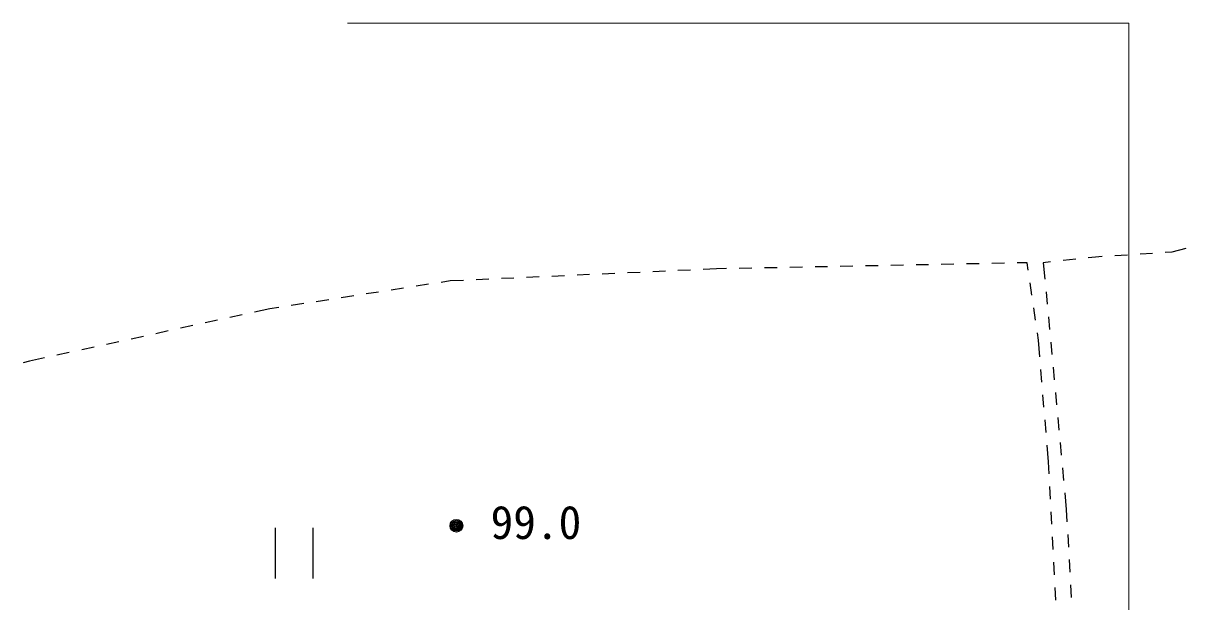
# Model space of a CAD drawing. Units: millimetres, scale not verified. Extents: x 40000 to 680000, y 20000 to 380000.
# Drawn here: x 183387 to 229406, y 297123 to 320017 of the extents above; entities that cross this region are included whole.
import ezdxf
from ezdxf.enums import TextEntityAlignment as Align

# ---------------------------------------------------------------- set-up
doc = ezdxf.new("R2010")
doc.units = ezdxf.units.MM
doc.header["$LTSCALE"] = 1000
doc.layers.add('M-BGD', color=7, linetype='Continuous', lineweight=25)
doc.layers.add('M-STR-HTXT', color=7, linetype='Continuous', lineweight=13)
doc.styles.add('ＭＳ ゴシック', font='')
doc.styles.get('ＭＳ ゴシック').set_extended_font_data('MS Gothic')

msp = doc.modelspace()

# ---------------------------------------------------------------- linework, layer by layer
at = {"layer": 'M-BGD'}
for p, q in [((229406, 311102), (228858, 310957)), ((225049, 310679), (224552, 310624)), ((225832, 310765), (225546, 310733)), ((226098, 310782), (225832, 310765)), ((227096, 310845), (226597, 310813)), ((228094, 310909), (227595, 310877)), ((228858, 310957), (228593, 310940)), ((208806, 310205), (208307, 310182)), ((209805, 310250), (209306, 310228)), ((210831, 310297), (210305, 310273)), ((211231, 310305), (210831, 310297)), ((212231, 310324), (211731, 310315)), ((213230, 310344), (212730, 310334)), ((214230, 310363), (213730, 310354)), ((215230, 310383), (214730, 310373)), ((216230, 310403), (215730, 310393)), ((217230, 310422), (216730, 310412)), ((218229, 310442), (217729, 310432)), ((219229, 310461), (218729, 310451)), ((220229, 310481), (219729, 310471)), ((221229, 310500), (220729, 310490)), ((222229, 310520), (221729, 310510)), ((223128, 310537), (222729, 310529)), ((223171, 310240), (223128, 310537)), ((224055, 310570), (223768, 310538)), ((223768, 310538), (223828, 309891)), ((200288, 309817), (199927, 309761)), ((200814, 309841), (200288, 309817)), ((201813, 309886), (201314, 309864)), ((202812, 309932), (202313, 309909)), ((203811, 309977), (203312, 309955)), ((204810, 310023), (204311, 310000)), ((205809, 310068), (205310, 310046)), ((206808, 310114), (206309, 310091)), ((207807, 310159), (207308, 310137)), ((223316, 309251), (223243, 309745)), ((197456, 309379), (196962, 309303)), ((198445, 309532), (197951, 309455)), ((199433, 309685), (198939, 309608)), ((223875, 309393), (223921, 308895)), ((194492, 308921), (193998, 308844)), ((195480, 309073), (194986, 308997)), ((196468, 309226), (195974, 309150)), ((192052, 308475), (191563, 308369)), ((193143, 308712), (192541, 308581)), ((193503, 308768), (193143, 308712)), ((223460, 308261), (223388, 308756)), ((223967, 308397), (224014, 307900)), ((190097, 308051), (189609, 307945)), ((191075, 308263), (190586, 308157)), ((187166, 307414), (186677, 307308)), ((188143, 307626), (187654, 307520)), ((189120, 307838), (188632, 307732)), ((223575, 307469), (223532, 307766)), ((223630, 306811), (223575, 307469)), ((185211, 306990), (184723, 306883)), ((186189, 307202), (185700, 307096)), ((224060, 307402), (224106, 306904)), ((183632, 306647), (183387, 306580)), ((184234, 306777), (183632, 306647)), ((223712, 305815), (223671, 306313)), ((224152, 306406), (224199, 305908)), ((223794, 304818), (223753, 305317)), ((224245, 305410), (224291, 304913)), ((223876, 303822), (223835, 304320)), ((224338, 304415), (224384, 303917)), ((223972, 302666), (223917, 303323)), ((224430, 303419), (224476, 302921)), ((223997, 302184), (223972, 302666)), ((224523, 302423), (224569, 301925)), ((224051, 301186), (224024, 301685)), ((224615, 301428), (224676, 300780)), ((224105, 300187), (224078, 300686)), ((224676, 300780), (224704, 300286)), ((193355, 300048), (193355, 298048)), ((194855, 300048), (194855, 298048)), ((224159, 299188), (224132, 299688)), ((224732, 299787), (224761, 299288)), ((224212, 298190), (224185, 298689)), ((224789, 298789), (224818, 298289)), ((224846, 297790), (224875, 297291)), ((224266, 297191), (224239, 297691))]:
    msp.add_line(p, q, dxfattribs=at)
for radius in [250, 204, 159, 114, 68.2, 22.7]:
    msp.add_circle((200535, 300129), radius, dxfattribs=at)
at = {"layer": 'M-STR-HTXT'}
msp.add_lwpolyline([(227153, 295884), (227153, 320017), (196227, 320017)], dxfattribs=at)

# ---------------------------------------------------------------- texts
at = {"layer": 'M-BGD', "style": 'ＭＳ ゴシック'}
msp.add_text('99.0', height=1320, dxfattribs=at).set_placement((201886, 299210), align=Align.BOTTOM_LEFT)

doc.saveas('drawing.dxf')
